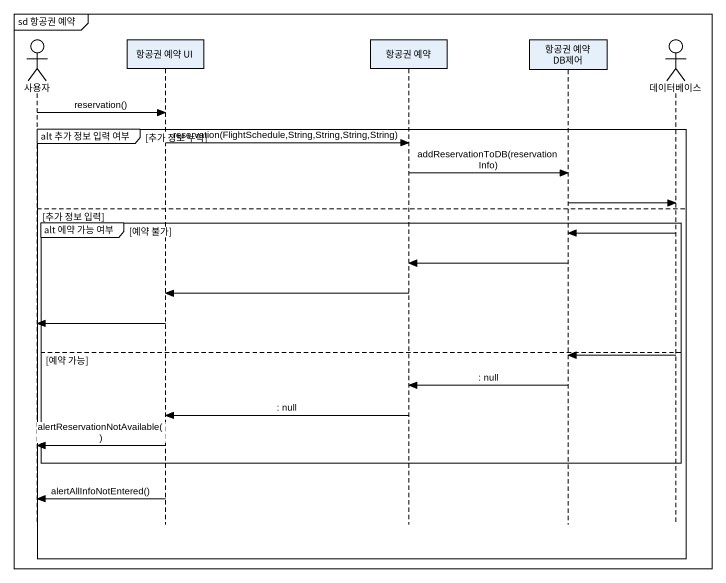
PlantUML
@startuml
mainframe sd 항공권 예약
hide footbox
actor 사용자
participant "항공권 예약 UI" as 항공권_예약_UI
participant "항공권 예약" as 항공권_예약
participant "항공권 예약 DB제어" as 항공권_예약_DB제어
actor 데이터베이스

사용자 -> 항공권_예약_UI : reservation()
group alt 추가 정보 입력 여부 [추가 정보 누락]
  항공권_예약_UI -> 항공권_예약 : reservation(FlightSchedule,String,String,String,String)
  항공권_예약 -> 항공권_예약_DB제어 : addReservationToDB(reservationInfo)
  항공권_예약_DB제어 -> 데이터베이스
else 추가 정보 입력
  group alt 에약 가능 여부 [예약 불가]
    데이터베이스 -> 항공권_예약_DB제어
    항공권_예약_DB제어 -> 항공권_예약
    항공권_예약 -> 항공권_예약_UI
    항공권_예약_UI -> 사용자
  else 예약 가능
    데이터베이스 -> 항공권_예약_DB제어
    항공권_예약_DB제어 -> 항공권_예약 : : null
    항공권_예약 -> 항공권_예약_UI : : null
    항공권_예약_UI -> 사용자 : alertReservationNotAvailable()
  end
  항공권_예약_UI -> 사용자 : alertAllInfoNotEntered()
end
@enduml
